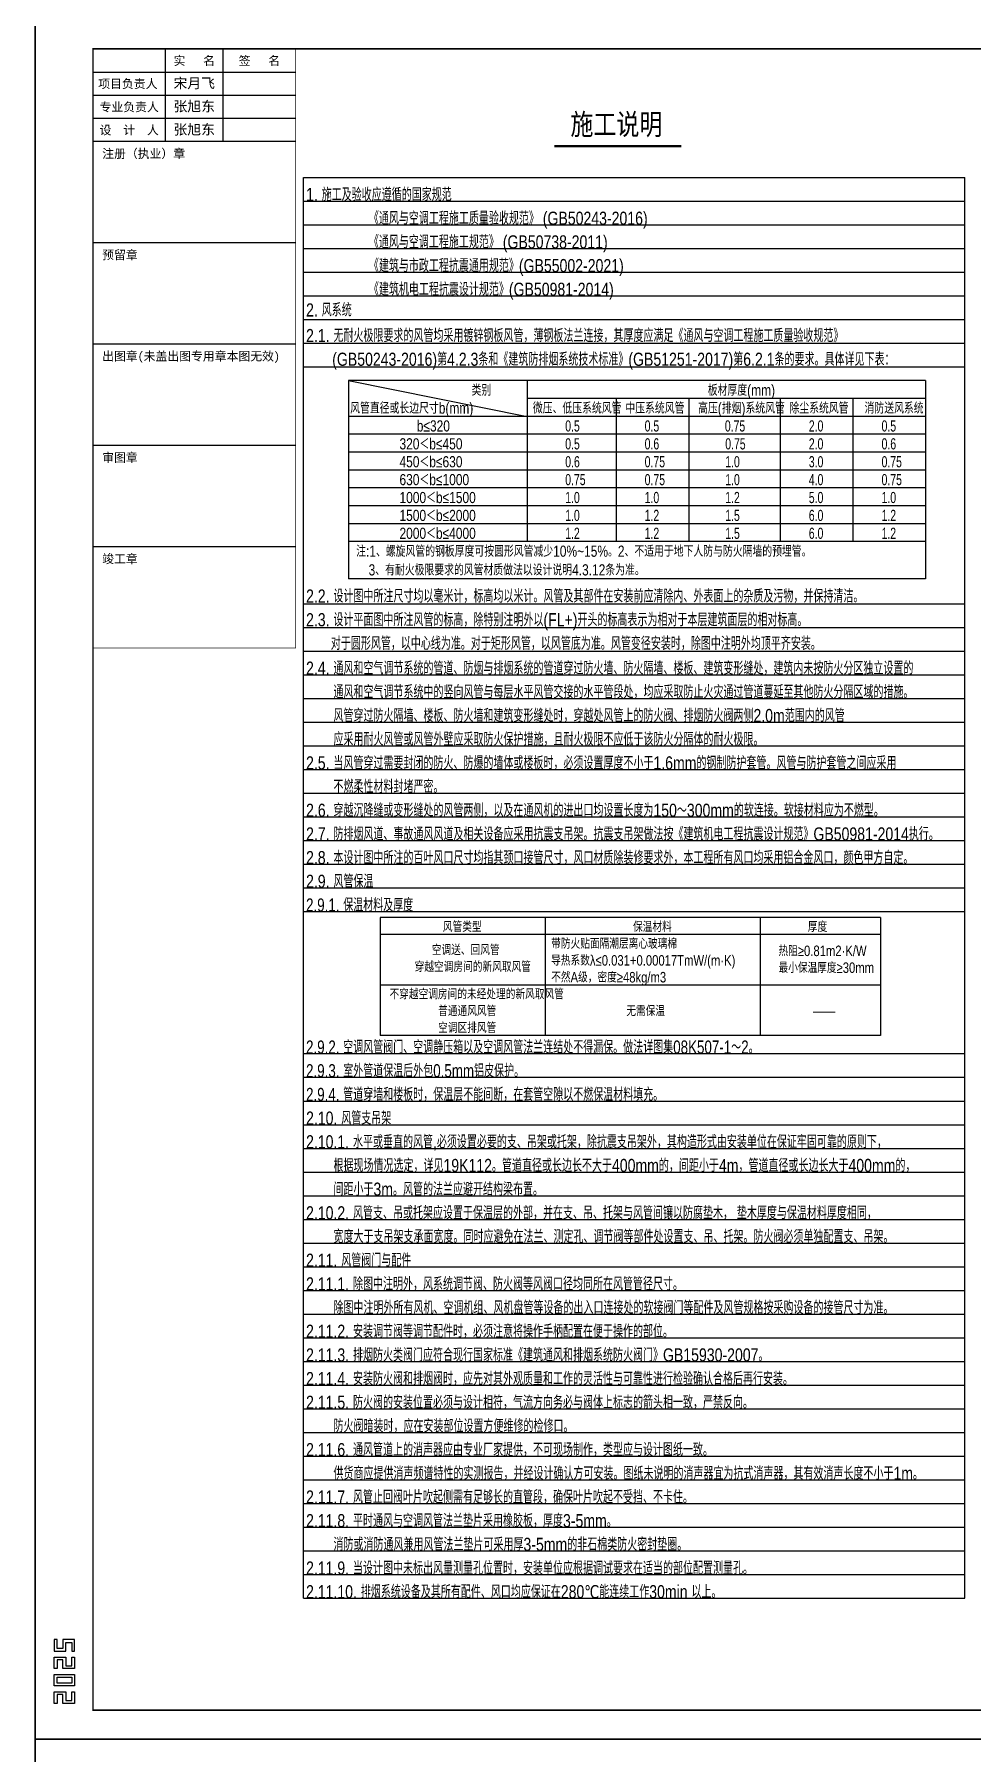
# Model space of a CAD drawing. Extents: x -976302 to -776254, y 5665 to 231437.
# Drawn here: x -868819 to -833164, y 70482 to 135822 of the extents above; entities that cross this region are included whole.
import ezdxf
from ezdxf.enums import TextEntityAlignment as Align

# ---------------------------------------------------------------- set-up
doc = ezdxf.new("R2010")
doc.units = 0
doc.header["$LTSCALE"] = 1000
doc.header["$MEASUREMENT"] = 0
for name, color, linetype in [('0-cxFrame', 155, 'Continuous'), ('qianming', 155, 'Continuous'), ('暖通', 7, 'Continuous')]:
    doc.layers.add(name, color=color, linetype=linetype)
doc.layers.add('0-cxText', color=131, linetype='Continuous', lineweight=25)
doc.styles.add('-黑体', font='simhei.ttf', dxfattribs={"width": 0.8})
doc.styles.add('cx_biaoti', font='')
doc.styles.add('cx_tuming', font='simhei.ttf')
doc.styles.add('cx_tuqian1', font='')
doc.styles.add('YW', font='fsdb_e.shx', dxfattribs={"bigfont": 'fsdb.shx'})
doc.styles.add('图框宋体', font='', dxfattribs={"width": 0.75})
doc.styles.add('文字仿宋', font='fsdb_e.shx', dxfattribs={"width": 0.7, "bigfont": 'fsdb.shx'})
doc.styles.add('黑体', font='simhei.ttf', dxfattribs={"height": 12})
doc.styles.get('cx_biaoti').set_extended_font_data('SimSun')
doc.styles.get('cx_tuqian1').set_extended_font_data('SimSun')
doc.styles.get('图框宋体').set_extended_font_data('SimSun')

# ---------------------------------------------------------------- blocks, each defined once
blk = doc.blocks.new('zjcx_lan_xinxi(Dragon)')
for p, q in [((7000, -3200), (0, -3200)), ((7000, -6700), (0, -6700)), ((7000, -10200), (0, -10200)), ((7000, -13700), (0, -13700)), ((7000, -17200), (0, -17200))]:
    blk.add_line(p, q)
at = {"const_width": 25}
blk.add_lwpolyline([(0, -20700), (7000, -20700), (7000, 0), (0, 0)], close=True, dxfattribs=at)
for points in [[(2500, -3200), (2500, 0)], [(4500, -3200), (4500, 0)], [(0, -800), (7000, -800)], [(0, -1600), (7000, -1600)], [(0, -2400), (7000, -2400)]]:
    blk.add_lwpolyline(points)
for points in [[(7000, -3200), (7000, 0)], [(0, -3200), (7000, -3200)], [(0, -20700), (7000, -20700), (7000, -3200)], [(0, -20700), (7000, -20700)]]:
    blk.add_lwpolyline(points, dxfattribs=at)
at = {"style": '图框宋体'}
for s, p in [('实   名', (3500, -400)), ('签   名', (5750, -400)), ('项目负责人', (1204, -1200)), ('专业负责人', (1250, -2000)), ('设  计  人', (1250, -2800))]:
    blk.add_text(s, height=300, dxfattribs=at).set_placement(p, align=Align.MIDDLE)
for s, p in [('注册（执业）章', (318, -3771)), ('预留章', (318, -7271)), ('出图章(未盖出图专用章本图无效)', (318, -10771)), ('审图章', (318, -14271)), ('竣工章', (318, -17771))]:
    blk.add_text(s, height=300, dxfattribs=at).set_placement(p)
blk = doc.blocks.new('T-信息(Dragon)')
at = {"layer": '0-cxFrame'}
blk.add_blockref('zjcx_lan_xinxi(Dragon)', (0, 0), dxfattribs=at)
at = {"layer": 'qianming', "color": 3, "style": 'cx_biaoti'}
for s, p in [('宋月飞', (3497, -1185)), ('张旭东', (3497, -1985)), ('张旭东', (3497, -2785))]:
    blk.add_text(s, height=350, dxfattribs=at).set_placement(p, align=Align.MIDDLE_CENTER)
blk = doc.blocks.new('TK22.A1 L(Dragon)')
at = {"layer": '0-cxFrame', "color": 7, "const_width": 0.5}
blk.add_lwpolyline([(0, 0), (-841, 0), (-841, 594), (0, 594)], close=True, dxfattribs=at)
at = {"layer": '0-cxFrame', "const_width": 0.5}
blk.add_lwpolyline([(-80, 10), (-821, 10), (-821, 584), (-80, 584)], close=True, dxfattribs=at)
at = {"layer": 'Defpoints', "color": 2}
for points in [[(-833.37, 34.37), (-834.37, 34.37), (-834.37, 30.37), (-830.37, 30.37), (-830.37, 33.37), (-828.37, 33.37), (-828.37, 30.37), (-827.37, 30.37), (-827.37, 34.37), (-831.37, 34.37), (-831.37, 31.37), (-833.37, 31.37), (-833.37, 34.37)], [(-833.37, 24.37), (-834.37, 24.37), (-834.37, 28.37), (-830.37, 28.37), (-830.37, 25.37), (-828.37, 25.37), (-828.37, 28.37), (-827.37, 28.37), (-827.37, 24.37), (-831.37, 24.37), (-831.37, 27.37), (-833.37, 27.37), (-833.37, 24.37)], [(-833.37, 12.37), (-834.37, 12.37), (-834.37, 16.37), (-830.37, 16.37), (-830.37, 13.37), (-828.37, 13.37), (-828.37, 16.37), (-827.37, 16.37), (-827.37, 12.37), (-831.37, 12.37), (-831.37, 15.37), (-833.37, 15.37), (-833.37, 12.37)]]:
    blk.add_lwpolyline(points, dxfattribs=at)
for points in [[(-834.37, 18.37), (-834.37, 22.37), (-827.37, 22.37), (-827.37, 18.37)], [(-833.37, 19.37), (-833.37, 21.37), (-828.37, 21.37), (-828.37, 19.37)]]:
    blk.add_lwpolyline(points, close=True, dxfattribs=at)
at = {"layer": '0-cxFrame', "xscale": 0.01, "yscale": 0.01, "zscale": 0.01}
blk.add_blockref('T-信息(Dragon)', (-821, 584), dxfattribs=at)
at = {"style": '黑体', "flags": 4}
blk.add_attdef('图幅', text='', height=3.3, dxfattribs=at).set_placement((-40, 3), align=Align.RIGHT)
at = {"layer": '0-cxText', "flags": 4}
for tag, height, style, p in [('建设单位', 3.5, 'cx_tuming', (-45, 240)), ('项目名称', 3.5, 'cx_tuming', (-45, 210)), ('子项名称', 3.5, 'cx_tuming', (-45, 180)), ('工程编号', 3.3, 'cx_tuqian1', (-35, 165)), ('图名1', 3.5, 'cx_tuming', (-45, 87)), ('图名2', 3.5, 'cx_tuming', (-45, 79)), ('图名3', 3.5, 'cx_tuming', (-45, 71)), ('出图日期', 3.3, 'cx_tuqian1', (-39, 60)), ('专业', 3.3, 'cx_tuqian1', (-55, 52)), ('图号', 3.3, 'cx_tuqian1', (-55, 44)), ('版次', 3.3, 'cx_tuqian1', (-20, 44))]:
    blk.add_attdef(tag, text='', height=height, dxfattribs=dict(at, style=style)).set_placement(p, align=Align.MIDDLE)
at = {"layer": 'Defpoints', "color": 6, "flags": 4}
for tag, height, style, p in [('tufu', 3.3, '黑体', (-12, 12)), ('dwfname', 4, 'cx_tuqian1', (-80, 3))]:
    blk.add_attdef(tag, text='', height=height, dxfattribs=dict(at, style=style)).set_placement(p, align=Align.RIGHT)

msp = doc.modelspace()

# ---------------------------------------------------------------- linework, layer by layer
at = {"layer": '暖通', "color": 7}
for p, q in [((-858594.8, 76385.3), (-858594.8, 130385.3)), ((-858594.8, 130385.3), (-833463, 130385.3)), ((-833463, 76385.3), (-833463, 130385.3)), ((-858594.8, 129485.3), (-833463, 129485.3)), ((-858594.8, 128585.3), (-833463, 128585.3)), ((-858594.8, 127685.3), (-833463, 127685.3)), ((-858594.8, 126785.3), (-833463, 126785.3)), ((-858594.8, 125885.3), (-833463, 125885.3)), ((-858594.8, 124985.3), (-833463, 124985.3)), ((-858594.8, 124085.3), (-833463, 124085.3)), ((-858594.8, 123185.3), (-833463, 123185.3)), ((-856887.6, 122665.9), (-856887.6, 115127.6)), ((-834948.3, 122665.9), (-856887.6, 122665.9)), ((-856887.6, 122665.9), (-850090.4, 121305.9)), ((-850090.4, 122665.9), (-850090.4, 116545.9)), ((-834948.3, 122665.9), (-834948.3, 115127.6)), ((-834948.3, 121985.9), (-850090.4, 121985.9)), ((-846715, 121985.9), (-846715, 116545.9)), ((-843949.8, 121985.9), (-843949.8, 116545.9)), ((-840476.4, 121985.9), (-840476.4, 116545.9)), ((-837712.3, 121985.9), (-837712.3, 116545.9)), ((-834948.3, 121305.9), (-856887.6, 121305.9)), ((-834948.3, 120625.9), (-856887.6, 120625.9)), ((-834948.3, 119945.9), (-856887.6, 119945.9)), ((-834948.3, 119265.9), (-856887.6, 119265.9)), ((-834948.3, 118585.9), (-856887.6, 118585.9)), ((-834948.3, 117905.9), (-856887.6, 117905.9)), ((-834948.3, 117225.9), (-856887.6, 117225.9)), ((-834948.3, 116545.9), (-856887.6, 116545.9)), ((-834948.3, 115127.6), (-856887.6, 115127.6)), ((-858594.8, 114185.3), (-833463, 114185.3)), ((-858594.8, 113285.3), (-833463, 113285.3)), ((-858594.8, 112385.3), (-833463, 112385.3)), ((-858594.8, 111485.3), (-833463, 111485.3)), ((-858594.8, 111485.3), (-833463, 111485.3)), ((-858594.8, 110585.3), (-833463, 110585.3)), ((-858594.8, 109685.3), (-833463, 109685.3)), ((-858594.8, 108785.3), (-833463, 108785.3)), ((-858594.8, 107885.3), (-833463, 107885.3)), ((-858594.8, 107885.3), (-833463, 107885.3)), ((-858594.8, 106985.3), (-833463, 106985.3)), ((-858594.8, 106085.3), (-833463, 106085.3)), ((-858594.8, 105185.3), (-833463, 105185.3)), ((-858594.8, 104285.3), (-833463, 104285.3)), ((-858594.8, 104285.3), (-833463, 104285.3)), ((-858594.8, 103385.3), (-833463, 103385.3)), ((-858594.8, 102485.3), (-833463, 102485.3)), ((-855674.8, 102253.2), (-855674.8, 97773.2)), ((-836664.6, 102253.2), (-855674.8, 102253.2)), ((-849402, 102253.2), (-849402, 97773.2)), ((-841237.5, 102253.2), (-841237.5, 97773.2)), ((-836664.6, 102253.2), (-836664.6, 97773.2)), ((-836664.6, 101613.2), (-855674.8, 101613.2)), ((-836664.6, 99693.2), (-855674.8, 99693.2)), ((-836664.6, 97773.2), (-855674.8, 97773.2)), ((-858594.8, 97085.3), (-833463, 97085.3)), ((-858594.8, 97085.3), (-833463, 97085.3)), ((-858594.8, 96185.3), (-833463, 96185.3)), ((-858594.8, 95285.3), (-833463, 95285.3)), ((-858594.8, 94385.3), (-833463, 94385.3)), ((-858594.8, 93485.3), (-833463, 93485.3)), ((-858594.8, 93485.3), (-833463, 93485.3)), ((-858594.8, 92585.3), (-833463, 92585.3)), ((-858594.8, 92585.3), (-833463, 92585.3)), ((-858594.8, 91685.3), (-833463, 91685.3)), ((-858594.8, 90785.3), (-833463, 90785.3)), ((-858594.8, 89885.3), (-833463, 89885.3)), ((-858594.8, 88985.3), (-833463, 88985.3)), ((-858594.8, 88085.3), (-833463, 88085.3)), ((-858594.8, 88085.3), (-833463, 88085.3)), ((-858594.8, 87185.3), (-833463, 87185.3)), ((-858594.8, 86285.3), (-833463, 86285.3)), ((-858594.8, 85385.3), (-833463, 85385.3)), ((-858594.8, 84485.3), (-833463, 84485.3)), ((-858594.8, 83585.3), (-833463, 83585.3)), ((-858594.8, 82685.3), (-833463, 82685.3)), ((-858594.8, 81785.3), (-833463, 81785.3)), ((-858594.8, 80885.3), (-833463, 80885.3)), ((-858594.8, 79985.3), (-833463, 79985.3)), ((-858594.8, 79085.3), (-833463, 79085.3)), ((-858594.8, 78185.3), (-833463, 78185.3)), ((-858594.8, 77285.3), (-833463, 77285.3)), ((-858594.8, 76385.3), (-833463, 76385.3)), ((-858594.8, 76385.3), (-833463, 76385.3))]:
    msp.add_line(p, q, dxfattribs=at)
at = {"layer": '暖通', "color": 7, "const_width": 92.3}
msp.add_lwpolyline([(-844228.6, 131573.4), (-849055.5, 131573.4)], dxfattribs=at)

# ---------------------------------------------------------------- block references
at = {"layer": '0-cxFrame', "xscale": 110, "yscale": 110, "zscale": 110}
for p in [(-776281.3, 71032.5), (-776281.3, 5692.5)]:
    msp.add_blockref('TK22.A1 L(Dragon)', p, dxfattribs=at)

# ---------------------------------------------------------------- texts
at = {"layer": '暖通', "color": 7}
for s, height, style, width, p in [('施工说明', 800, '-黑体', 0.8, (-848446.8, 132006)), ('1. 施工及验收应遵循的国家规范', 500, '文字仿宋', 0.8, (-858494.8, 129485.3)), ('《通风与空调工程施工质量验收规范》 (GB50243-2016)', 500, '文字仿宋', 0.8, (-856106.3, 128585.3)), ('《通风与空调工程施工规范》 (GB50738-2011)', 500, '文字仿宋', 0.8, (-856106.3, 127685.3)), ('《建筑与市政工程抗震通用规范》(GB55002-2021)', 500, '文字仿宋', 0.8, (-856106.3, 126785.3)), ('《建筑机电工程抗震设计规范》(GB50981-2014)', 500, '文字仿宋', 0.8, (-856106.3, 125885.3)), ('2.9.1. 保温材料及厚度', 500, '文字仿宋', 0.76, (-858494.8, 102485.3)), ('2.9.2. 空调风管阀门、空调静压箱以及空调风管法兰连结处不得漏保。做法详图集08K507-1～2。', 500, '文字仿宋', 0.76, (-858494.8, 97085.3)), ('2.9.3. 室外管道保温后外包0.5mm铝皮保护。', 500, '文字仿宋', 0.76, (-858494.8, 96185.3)), ('2.9.4. 管道穿墙和楼板时，保温层不能间断，在套管空隙以不燃保温材料填充。', 500, '文字仿宋', 0.76, (-858494.8, 95285.3))]:
    msp.add_text(s, height=height, dxfattribs=dict(at, style=style, width=width)).set_placement(p)
at = {"layer": '暖通', "color": 7, "style": '文字仿宋', "width": 0.8}
for s, p in [('2. 风系统', (-858494.8, 125100.3)), ('2.1. 无耐火极限要求的风管均采用镀锌钢板风管，薄钢板法兰连接，其厚度应满足《通风与空调工程施工质量验收规范》', (-858494.8, 124126.3)), ('(GB50243-2016)第4.2.3条和《建筑防排烟系统技术标准》(GB51251-2017)第6.2.1条的要求。具体详见下表：', (-857500.1, 123226.3)), ('2.2. 设计图中所注尺寸均以毫米计，标高均以米计。风管及其部件在安装前应清除内、外表面上的杂质及污物，并保持清洁。', (-858494.8, 114226.3)), ('2.3. 设计平面图中所注风管的标高，除特别注明外以(FL+)开头的标高表示为相对于本层建筑面层的相对标高。', (-858494.8, 113326.3)), ('对于圆形风管，以中心线为准。对于矩形风管，以风管底为准。风管变径安装时，除图中注明外均顶平齐安装。', (-857551.9, 112426.3)), ('2.4. 通风和空气调节系统的管道、防烟与排烟系统的管道穿过防火墙、防火隔墙、楼板、建筑变形缝处，建筑内未按防火分区独立设置的', (-858494.8, 111485.3)), ('通风和空气调节系统中的竖向风管与每层水平风管交接的水平管段处，均应采取防止火灾通过管道蔓延至其他防火分隔区域的措施。', (-857453, 110585.3)), ('风管穿过防火隔墙、楼板、防火墙和建筑变形缝处时，穿越处风管上的防火阀、排烟防火阀两侧2.0m范围内的风管', (-857453, 109685.3)), ('应采用耐火风管或风管外壁应采取防火保护措施，且耐火极限不应低于该防火分隔体的耐火极限。', (-857453, 108785.3)), ('2.5. 当风管穿过需要封闭的防火、防爆的墙体或楼板时，必须设置厚度不小于1.6mm的钢制防护套管。风管与防护套管之间应采用', (-858494.8, 107885.3)), ('不燃柔性材料封堵严密。', (-857453, 106985.3)), ('2.6. 穿越沉降缝或变形缝处的风管两侧，以及在通风机的进出口均设置长度为150～300mm的软连接。软接材料应为不燃型。', (-858494.8, 106085.3)), ('2.7. 防排烟风道、事故通风风道及相关设备应采用抗震支吊架。抗震支吊架做法按《建筑机电工程抗震设计规范》GB50981-2014执行。', (-858494.8, 105185.3)), ('2.8. 本设计图中所注的百叶风口尺寸均指其颈口接管尺寸，风口材质除装修要求外，本工程所有风口均采用铝合金风口，颜色甲方自定。', (-858494.8, 104285.3)), ('2.9. 风管保温', (-858494.8, 103385.3)), ('2.10. 风管支吊架', (-858494.8, 94385.3)), ('2.10.1. 水平或垂直的风管,必须设置必要的支、吊架或托架，除抗震支吊架外，其构造形式由安装单位在保证牢固可靠的原则下，', (-858494.8, 93485.3)), ('根据现场情况选定，详见19K112。管道直径或长边长不大于400mm的，间距小于4m，管道直径或长边长大于400mm的，', (-857453, 92585.3)), ('间距小于3m。风管的法兰应避开结构梁布置。', (-857453, 91685.3)), ('2.10.2. 风管支、吊或托架应设置于保温层的外部，并在支、吊、托架与风管间镶以防腐垫木， 垫木厚度与保温材料厚度相同，', (-858494.8, 90785.3)), ('宽度大于支吊架支承面宽度。同时应避免在法兰、测定孔、调节阀等部件处设置支、吊、托架。防火阀必须单独配置支、吊架。', (-857453, 89885.3)), ('2.11. 风管阀门与配件', (-858494.8, 88985.3)), ('2.11.1. 除图中注明外，风系统调节阀、防火阀等风阀口径均同所在风管管径尺寸。', (-858494.8, 88085.3)), ('除图中注明外所有风机、空调机组、风机盘管等设备的出入口连接处的软接阀门等配件及风管规格按采购设备的接管尺寸为准。', (-857453, 87185.3)), ('2.11.2. 安装调节阀等调节配件时，必须注意将操作手柄配置在便于操作的部位。', (-858494.8, 86285.3)), ('2.11.3. 排烟防火类阀门应符合现行国家标准《建筑通风和排烟系统防火阀门》GB15930-2007。', (-858494.8, 85385.3)), ('2.11.4. 安装防火阀和排烟阀时，应先对其外观质量和工作的灵活性与可靠性进行检验确认合格后再行安装。', (-858494.8, 84485.3)), ('2.11.5. 防火阀的安装位置必须与设计相符，气流方向务必与阀体上标志的箭头相一致，严禁反向。', (-858494.8, 83585.3)), ('防火阀暗装时，应在安装部位设置方便维修的检修口。', (-857453, 82685.3)), ('2.11.6. 通风管道上的消声器应由专业厂家提供，不可现场制作，类型应与设计图纸一致。', (-858494.8, 81785.3)), ('供货商应提供消声频谱特性的实测报告，并经设计确认方可安装。图纸未说明的消声器宜为抗式消声器，其有效消声长度不小于1m。', (-857453, 80885.3)), ('2.11.7. 风管止回阀叶片吹起侧需有足够长的直管段，确保叶片吹起不受挡、不卡住。', (-858494.8, 79985.3)), ('2.11.8. 平时通风与空调风管法兰垫片采用橡胶板，厚度3-5mm。', (-858494.8, 79085.3)), ('消防或消防通风兼用风管法兰垫片可采用厚3-5mm的非石棉类防火密封垫圈。', (-857453, 78185.3)), ('2.11.9. 当设计图中未标出风量测量孔位置时，安装单位应根据调试要求在适当的部位配置测量孔。', (-858494.8, 77285.3)), ('2.11.10. 排烟系统设备及其所有配件、风口均应保证在280℃能连续工作30min 以上。', (-858494.8, 76385.3))]:
    msp.add_text(s, height=500, rotation=359.999998, dxfattribs=at).set_placement(p)
at = {"layer": '暖通', "color": 7}
for s, height, style, width, p in [('类别', 425, '文字仿宋', 0.8, (-852205.2, 122300.9)), ('板材厚度(mm)', 425, '文字仿宋', 0.8, (-843228.3, 122300.9)), ('风管直径或长边尺寸b(mm)', 425, '文字仿宋', 0.8, (-856818.4, 121620.9)), ('微压、低压系统风管', 425, '文字仿宋', 0.8, (-849874, 121620.9)), ('中压系统风管', 425, '文字仿宋', 0.8, (-846360.4, 121620.9)), ('高压(排烟)系统风管', 425, '文字仿宋', 0.8, (-843595.3, 121620.9)), ('除尘系统风管', 425, '文字仿宋', 0.8, (-840121.8, 121620.9)), ('消防送风系统', 425, '文字仿宋', 0.8, (-837271.1, 121620.9)), ('b≤320', 425, '文字仿宋', 0.8, (-854287.9, 120940.9)), ('0.5', 425, '文字仿宋', 0.7, (-848645.8, 120940.9)), ('0.5', 425, '文字仿宋', 0.7, (-845627, 120940.9)), ('0.75', 425, '文字仿宋', 0.7, (-842579.3, 120940.9)), ('2.0', 425, '文字仿宋', 0.7, (-839388.5, 120940.9)), ('0.5', 425, '文字仿宋', 0.7, (-836624.4, 120940.9)), ('320＜b≤450', 425, '文字仿宋', 0.8, (-854944.3, 120260.9)), ('0.5', 425, '文字仿宋', 0.7, (-848645.8, 120260.9)), ('0.6', 425, '文字仿宋', 0.7, (-845627, 120260.9)), ('0.75', 425, '文字仿宋', 0.7, (-842564.2, 120260.9)), ('2.0', 425, '文字仿宋', 0.7, (-839388.5, 120260.9)), ('0.6', 425, '文字仿宋', 0.7, (-836624.4, 120260.9)), ('450＜b≤630', 425, '文字仿宋', 0.8, (-854944.3, 119580.9)), ('0.6', 425, '文字仿宋', 0.7, (-848645.8, 119580.9)), ('0.75', 425, '文字仿宋', 0.7, (-845627, 119580.9)), ('1.0', 425, '文字仿宋', 0.7, (-842564.2, 119580.9)), ('3.0', 425, '文字仿宋', 0.7, (-839388.5, 119580.9)), ('0.75', 425, '文字仿宋', 0.7, (-836624.4, 119580.9)), ('630＜b≤1000', 425, '文字仿宋', 0.8, (-854944.3, 118900.9)), ('0.75', 425, '文字仿宋', 0.7, (-848645.8, 118900.9)), ('0.75', 425, '文字仿宋', 0.7, (-845627, 118900.9)), ('1.0', 425, '文字仿宋', 0.7, (-842564.2, 118900.9)), ('4.0', 425, '文字仿宋', 0.7, (-839388.5, 118900.9)), ('0.75', 425, '文字仿宋', 0.7, (-836624.4, 118900.9)), ('1000＜b≤1500', 425, '文字仿宋', 0.8, (-854944.3, 118220.9)), ('1.0', 425, '文字仿宋', 0.7, (-848645.8, 118220.9)), ('1.0', 425, '文字仿宋', 0.7, (-845627, 118220.9)), ('1.2', 425, '文字仿宋', 0.7, (-842564.2, 118220.9)), ('5.0', 425, '文字仿宋', 0.7, (-839388.5, 118220.9)), ('1.0', 425, '文字仿宋', 0.7, (-836624.4, 118220.9)), ('1500＜b≤2000', 425, '文字仿宋', 0.8, (-854944.3, 117540.9)), ('1.0', 425, '文字仿宋', 0.7, (-848645.8, 117540.9)), ('1.2', 425, '文字仿宋', 0.7, (-845627, 117540.9)), ('1.5', 425, '文字仿宋', 0.7, (-842564.2, 117540.9)), ('6.0', 425, '文字仿宋', 0.7, (-839388.5, 117540.9)), ('1.2', 425, '文字仿宋', 0.7, (-836624.4, 117540.9)), ('2000＜b≤4000', 425, '文字仿宋', 0.8, (-854944.3, 116860.9)), ('1.2', 425, '文字仿宋', 0.7, (-848645.8, 116860.9)), ('1.2', 425, '文字仿宋', 0.7, (-845627, 116860.9)), ('1.5', 425, '文字仿宋', 0.7, (-842564.2, 116860.9)), ('6.0', 425, '文字仿宋', 0.7, (-839388.5, 116860.9)), ('1.2', 425, '文字仿宋', 0.7, (-836624.4, 116860.9)), ('注:1、螺旋风管的钢板厚度可按圆形风管减少10%%%~15%%%。2、不适用于地下人防与防火隔墙的预埋管。', 425, '文字仿宋', 0.8, (-856589.9, 116180.9)), ('3、有耐火极限要求的风管材质做法以设计说明4.3.12条为准。', 425, '文字仿宋', 0.8, (-856117.8, 115471.7)), ('风管类型', 400, 'YW', 0.8, (-853295.9, 101909.7)), ('保温材料', 400, 'YW', 0.8, (-846068.3, 101909.7)), ('厚度', 400, 'YW', 0.8, (-839423.9, 101909.7)), ('带防火贴面隔潮层离心玻璃棉', 400, 'YW', 0.8, (-849179, 101269.7)), ('穿越空调房间的新风取风管 ', 400, 'YW', 0.8, (-854366.4, 100389.4)), ('空调送、回风管', 400, 'YW', 0.8, (-853716.3, 101029.4)), ('导热系数λ≤0.031+0.00017TmW/(m·K)', 400, 'YW', 0.8, (-849179, 100629.7)), ('热阻≥0.81m2·K/W', 400, 'YW', 0.8, (-840541.6, 100992.5)), ('不然A级，密度≥48kg/m3', 400, 'YW', 0.8, (-849179, 99989.7)), ('最小保温厚度≥30mm', 400, 'YW', 0.8, (-840541.6, 100352.5)), ('不穿越空调房间的未经处理的新风取风管 ', 400, 'YW', 0.8, (-855323.4, 99349.7)), ('普通通风风管', 400, 'YW', 0.8, (-853474, 98709.7)), ('无需保温', 400, 'YW', 0.8, (-846323.4, 98709.7)), ('——', 400, 'YW', 0.8, (-839234.9, 98709.7)), ('空调区排风管', 400, 'YW', 0.8, (-853474, 98069.7))]:
    msp.add_text(s, height=height, rotation=359.999998, dxfattribs=dict(at, style=style, width=width)).set_placement(p, align=Align.MIDDLE_LEFT)

doc.saveas('drawing.dxf')
